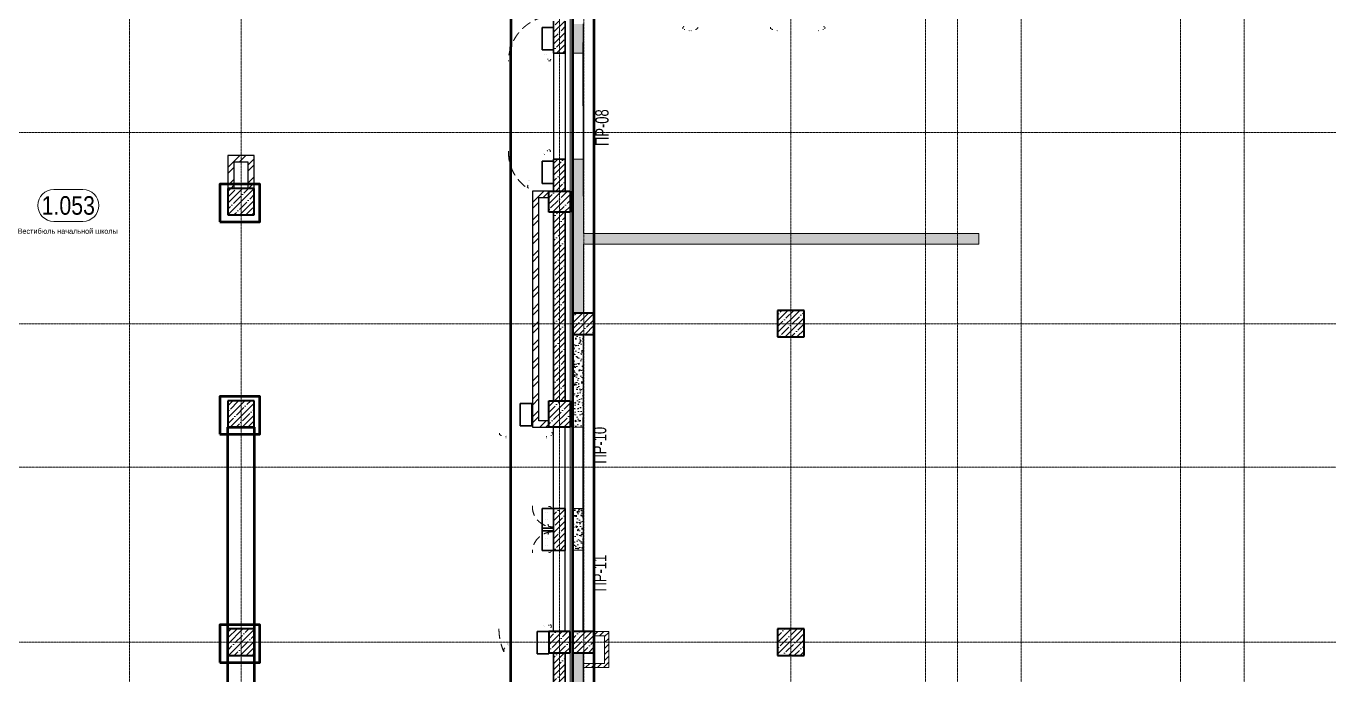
# Model space of a CAD drawing. Header units: millimetres. Extents: x -24360 to 609566, y -391049 to 148426.
# Drawn here: x 35550 to 60099, y 78282 to 90509 of the extents above; entities that cross this region are included whole.
import ezdxf
from ezdxf.enums import TextEntityAlignment as Align

# ---------------------------------------------------------------- set-up
doc = ezdxf.new("R2010")
doc.units = ezdxf.units.MM
for name, pattern in [('CENTER2', [28.575, 19.05, -3.175, 3.175, -3.175]), ('DASHED', [19.05, 12.7, -6.35]), ('HIDDEN2', [4.7625, 3.175, -1.5875])]:
    doc.linetypes.add(name, pattern=pattern)
doc.layers.get('Defpoints').update_dxf_attribs({"color": 140})
for name, color, linetype, lineweight in [('A-Wall-Open', 8, 'Continuous', 0), ('АР_Area', 5, 'Continuous', 5), ('АР_Двери_внутренние_антипаника', 7, 'Continuous', 0), ('АР_Колонны', 70, 'Continuous', 30), ('АР_Стены ЖБ', 7, 'Continuous', 30), ('АР_Стены кирпич', 32, 'Continuous', 25), ('АР_Стены ПЕНОблок', 52, 'Continuous', 20), ('АР_Тонкая', 254, 'Continuous', 5), ('АР_Штриховка', 8, 'Continuous', 0)]:
    doc.layers.add(name, color=color, linetype=linetype, lineweight=lineweight)
for name, color, linetype, lineweight, true_color in [('АР_Оси_РД_100', 7, 'Continuous', 0, 0x525252), ('МАГНИТЫ', 7, 'Continuous', 0, 0xd100d1), ('РД_Витраж_вн', 7, 'Continuous', 25, 0x148aff), ('РД_Оси_100', 7, 'Continuous', 0, 0x525252)]:
    doc.layers.add(name, color=color, linetype=linetype, lineweight=lineweight, true_color=true_color)
for name, color, linetype, lineweight, plot in [('КР_Балки-0.5', 60, 'Continuous', 50, False), ('РД_Проем', 230, 'Continuous', 0, False), ('РД_проем_инж перемыч_подсчет', 50, 'Continuous', 30, False)]:
    doc.layers.add(name, color=color, linetype=linetype, lineweight=lineweight, plot=plot)
doc.layers.add('РД_Перемычка инж проемов', color=5, linetype='Continuous')
doc.styles.add('Arial0', font='arial.ttf')
doc.styles.add('style1', font='ARIALN.TTF')
doc.styles.add('ккк', font='isocpeur.ttf', dxfattribs={"width": 0.85, "oblique": 15})

# ---------------------------------------------------------------- blocks, each defined once
blk = doc.blocks.new('СОШ_2200_АР_ОСИ_М100_28.05.24')
at = {"layer": 'АР_Оси_РД_100', "linetype": 'CENTER2'}
for p, q in [((37500, -6155), (37500, 139938.679)), ((39600, -6155), (39600, 139938.679)), ((49960, -6155), (49960, 139938.679)), ((-5954.958, 88500), (119910, 88500)), ((-5954.958, 84900), (119910, 84900)), ((119910, 82200), (-5954.958, 82200)), ((-5954.958, 78900), (119910, 78900))]:
    blk.add_line(p, q, dxfattribs=at)
for points in [[(45530, 139938.679), (45600, 139538.679), (45600, -6163.457)], [(46060, -6163.105), (46060, 139538.679), (46130, 139938.679)], [(52500, 139938.679), (52500, -5755), (52358.276, -6155)], [(53100, 139938.679), (53100, -5755), (52949.266, -6155)], [(54300, 139938.679), (54300, -6155)], [(57300, 139938.679), (57300, -6155)], [(58500, 139938.679), (58500, -6155)]]:
    blk.add_lwpolyline(points, dxfattribs=at)
blk = doc.blocks.new('MOK-МаркаПом_овал_ареал')
for p, q in [((-2.75, 3), (2.75, 3)), ((-2.75, -3), (2.75, -3))]:
    blk.add_line(p, q)
for centre, radius, start, end in [((-2.75, 0), 3, 90, 270), ((2.75, 0), 3, 270, 90), ((-3.75, 0), 3.5, 0, 0.001)]:
    blk.add_arc(centre, radius, start, end)
at = {"color": 0, "style": 'style1'}
blk.add_attdef('АР-ПОМЕЩЕНИЕ:НОМЕР', text='', height=3.5, dxfattribs=at).set_placement((0, 0), align=Align.MIDDLE)
blk = doc.blocks.new('MOK-МаркаПеремычки')
at = {"color": 0, "style": 'ккк', "oblique": 15, "width": 0.85}
blk.add_attdef('АР-ПРОЕМ:ПЕРЕМЫЧКА', text='', height=2.5, dxfattribs=at).set_placement((0, 0), align=Align.MIDDLE)

msp = doc.modelspace()

# ---------------------------------------------------------------- hatches: boundary and pattern name
at = {"layer": 'АР_Штриховка', "linetype": 'Continuous', "lineweight": 5, "true_color": 0x000000}
h = msp.add_hatch(dxfattribs=at)
h.set_pattern_fill('ANSI35', color=18, scale=25, angle=1.3e-14, style=0)
h.paths.add_polyline_path([(45490, 87400), (45710, 87400), (45710, 88000.008), (45490, 88000.008)], flags=0)
h.paths.add_polyline_path([(45490, 90000.008), (45710, 90000.008), (45710, 90600), (45490, 90600)], flags=0)
at = {"layer": 'АР_Штриховка', "linetype": 'Continuous', "lineweight": 0, "true_color": 0x000000}
h = msp.add_hatch(dxfattribs=at)
h.set_pattern_fill('AR-CONC', color=18, angle=-315, style=0)
h.paths.add_polyline_path([(46050.252, 90550.006), (45850.252, 90550), (45850.268, 90000.008), (46050.268, 90000.014)], flags=0)
h.paths.add_polyline_path([(46050.323, 88000.014), (45850.323, 88000.008), (45850.367, 86400), (46000.365, 86466.667), (46050.361, 86600)], flags=0)
h.paths.add_polyline_path([(46050.367, 86400), (46000.365, 86466.667), (45850.367, 86400), (45850.402, 85100), (46050.402, 85100.006)], flags=0)
h = msp.add_hatch(dxfattribs=at)
h.set_pattern_fill('ANSI32', color=18, scale=25, style=0)
h.paths.add_polyline_path([(39350, 88070), (39470, 87950), (39730, 87950), (39850, 88070)], flags=0)
h = msp.add_hatch(dxfattribs=at)
h.set_pattern_fill('ANSI32', color=18, scale=25, angle=1.3e-14, style=0)
h.paths.add_polyline_path([(39350, 87450), (39470, 87450), (39470, 87950), (39350, 88070)], flags=0)
h = msp.add_hatch(dxfattribs=at)
h.set_pattern_fill('ANSI32', color=18, scale=25, angle=-360, style=0)
h.paths.add_polyline_path([(39850, 88070), (39730, 87950), (39730, 87450), (39850, 87450)], flags=0)
at = {"layer": 'АР_Штриховка', "linetype": 'Continuous', "lineweight": 5, "true_color": 0x000000}
h = msp.add_hatch(dxfattribs=at)
h.set_pattern_fill('ANSI35', color=18, scale=25, style=0)
h.paths.add_polyline_path([(39350, 86950), (39850, 86950), (39850, 87450), (39350, 87450)], flags=0)
at = {"layer": 'АР_Штриховка', "linetype": 'Continuous', "lineweight": 0, "true_color": 0x000000}
h = msp.add_hatch(dxfattribs=at)
h.set_pattern_fill('ANSI32', color=18, scale=25, angle=-5e-17, style=0)
h.paths.add_polyline_path([(45090, 87397.882), (45210, 87278.7), (45400, 87280), (45399.179, 87399.997)], flags=0)
h = msp.add_hatch(dxfattribs=at)
h.set_pattern_fill('ANSI32', color=18, scale=25, angle=1.3e-14, style=0)
h.paths.add_polyline_path([(45090, 82950), (45210, 83070), (45210, 87278.7), (45090, 87397.882)], flags=0)
at = {"layer": 'АР_Штриховка', "linetype": 'Continuous', "lineweight": 5, "true_color": 0x000000}
h = msp.add_hatch(dxfattribs=at)
h.set_pattern_fill('ANSI35', color=18, scale=25, style=0)
h.paths.add_polyline_path([(45800, 87400), (45800, 87000), (45400, 87000), (45400, 87400)], flags=0)
h = msp.add_hatch(dxfattribs=at)
h.set_pattern_fill('ANSI35', color=18, scale=25, angle=1.3e-14, style=0)
h.paths.add_polyline_path([(45490, 83450), (45710, 83450), (45710, 87000), (45490, 87000)], flags=0)
at = {"layer": 'АР_Штриховка', "linetype": 'Continuous', "lineweight": 0, "true_color": 0x000000}
h = msp.add_hatch(dxfattribs=at)
h.set_pattern_fill('AR-CONC', color=18, angle=45, style=0)
h.paths.add_polyline_path([(46050.362, 86600), (46000.365, 86466.666), (46050.367, 86400), (53499.999, 86400), (53499.999, 86600)], flags=0)
at = {"layer": 'АР_Штриховка', "linetype": 'Continuous', "lineweight": 5, "true_color": 0x000000}
h = msp.add_hatch(dxfattribs=at)
h.set_pattern_fill('ANSI35', color=18, scale=25, style=0)
h.paths.add_polyline_path([(45850.329, 84700), (46250.329, 84700), (46250.329, 85100), (45850.329, 85100)], flags=0)
h = msp.add_hatch(dxfattribs=at)
h.set_pattern_fill('ANSI35', color=18, scale=25, style=0)
h.paths.add_polyline_path([(49710, 84650), (50210, 84650), (50210, 85150), (49710, 85150)], flags=0)
at = {"layer": 'АР_Штриховка', "linetype": 'Continuous', "lineweight": 0, "true_color": 0x000000}
h = msp.add_hatch(dxfattribs=at)
h.set_pattern_fill('AR-CONC', color=18, angle=-315, style=0)
h.paths.add_polyline_path([(46050.075, 84700), (45850.075, 84700), (45850.075, 82950.003), (46050.075, 82950.003)], flags=0)
h.paths.add_polyline_path([(46050.075, 81420), (45850.075, 81420), (45850.075, 80634.52), (46050.075, 80634.52)], flags=0)
at = {"layer": 'АР_Штриховка', "linetype": 'Continuous', "lineweight": 5, "true_color": 0x000000}
h = msp.add_hatch(dxfattribs=at)
h.set_pattern_fill('ANSI35', color=18, scale=25, style=0)
h.paths.add_polyline_path([(39350, 82950), (39850, 82950), (39850, 83450), (39350, 83450)], flags=0)
h = msp.add_hatch(dxfattribs=at)
h.set_pattern_fill('ANSI35', color=18, scale=25, style=0)
h.paths.add_polyline_path([(45800, 83450), (45800, 82950), (45400, 82950), (45400, 83450)], flags=0)
at = {"layer": 'АР_Штриховка', "linetype": 'Continuous', "lineweight": 0, "true_color": 0x000000}
h = msp.add_hatch(dxfattribs=at)
h.set_pattern_fill('ANSI32', color=18, scale=25, style=0)
h.paths.add_polyline_path([(45210, 83070), (45090, 82950), (45400, 82950), (45400, 83070)], flags=0)
at = {"layer": 'АР_Штриховка', "linetype": 'Continuous', "lineweight": 5, "true_color": 0x000000}
h = msp.add_hatch(dxfattribs=at)
h.set_pattern_fill('ANSI35', color=18, scale=25, angle=1.3e-14, style=0)
h.paths.add_polyline_path([(45490, 80630), (45710, 80630), (45710, 81420), (45490, 81420)], flags=0)
h = msp.add_hatch(dxfattribs=at)
h.set_pattern_fill('ANSI35', color=18, scale=25, style=0)
h.paths.add_polyline_path([(39350, 78650), (39850, 78650), (39850, 79150), (39350, 79150)], flags=0)
h = msp.add_hatch(dxfattribs=at)
h.set_pattern_fill('ANSI35', color=18, scale=25, style=0)
h.paths.add_polyline_path([(45400, 78700), (45800, 78700), (45800, 79100), (45400, 79100)], flags=0)
h = msp.add_hatch(dxfattribs=at)
h.set_pattern_fill('ANSI35', color=18, scale=25, style=0)
h.paths.add_polyline_path([(45850, 78700), (46250, 78700), (46250, 79100), (45850, 79100)], flags=0)
at = {"layer": 'АР_Штриховка', "linetype": 'Continuous', "lineweight": 0, "ltscale": 0.5, "true_color": 0x000000}
h = msp.add_hatch(dxfattribs=at)
h.set_pattern_fill('ANSI31', color=18, scale=25, angle=-360, style=0)
h.paths.add_polyline_path([(46250, 79100), (46250, 79020), (46450.589, 79020), (46530.72, 79100)], flags=0)
h = msp.add_hatch(dxfattribs=at)
h.set_pattern_fill('ANSI31', color=18, scale=25, style=0)
h.paths.add_polyline_path([(46449.74, 78500.087), (46529.609, 78420.068), (46530.72, 79100), (46450.589, 79020)], flags=0)
at = {"layer": 'АР_Штриховка', "linetype": 'Continuous', "lineweight": 5, "true_color": 0x000000}
h = msp.add_hatch(dxfattribs=at)
h.set_pattern_fill('ANSI35', color=18, scale=25, style=0)
h.paths.add_polyline_path([(49710, 78650), (50210, 78650), (50210, 79150), (49710, 79150)], flags=0)
h = msp.add_hatch(dxfattribs=at)
h.set_pattern_fill('ANSI35', color=18, scale=25, angle=1.3e-14, style=0)
h.paths.add_polyline_path([(45490, 75000), (45710, 75000), (45710, 78700), (45490, 78700)], flags=0)
at = {"layer": 'АР_Штриховка', "linetype": 'Continuous', "lineweight": 0, "true_color": 0x000000}
h = msp.add_hatch(dxfattribs=at)
h.set_pattern_fill('AR-CONC', color=18, angle=-315, style=0)
h.paths.add_polyline_path([(46050, 78699.995), (45850, 78700), (45849.85, 73100), (46049.85, 73099.995)], flags=0)
at = {"layer": 'АР_Штриховка', "linetype": 'Continuous', "lineweight": 0, "ltscale": 0.5, "true_color": 0x000000}
h = msp.add_hatch(dxfattribs=at)
h.set_pattern_fill('ANSI31', color=18, scale=25, angle=-360, style=0)
h.paths.add_polyline_path([(46050.013, 78500.181), (46049.994, 78420.181), (46529.609, 78420.068), (46449.74, 78500.087)], flags=0)

# ---------------------------------------------------------------- linework, layer by layer
at = {"color": 2, "lineweight": 50}
for points in [[(29275, 90117.643), (29275, 99663), (44686.877, 99663), (44686.877, 90117.643)], [(29275, 90117.643), (28278, 90117.643), (28278, 71611), (44686.877, 71611), (44686.877, 90117.643)]]:
    msp.add_lwpolyline(points, dxfattribs=at)
for points in [[(39202, 86817.165), (39953, 86817.165), (39953, 87529.165), (39202, 87529.165)], [(39202, 82817.165), (39953, 82817.165), (39953, 83529.165), (39202, 83529.165)], [(39202.001, 78517.165), (39953.001, 78517.165), (39953.001, 79229.165), (39202.001, 79229.165)]]:
    msp.add_lwpolyline(points, close=True, dxfattribs=at)
at = {"layer": 'A-Wall-Open', "color": 18, "linetype": 'Continuous', "lineweight": 0, "true_color": 0x000000}
for p, q in [((45850.268, 90000.008), (45850.323, 88000.013)), ((46050.268, 90000.014), (46050.323, 88000.019)), ((45850.075, 82950.003), (45850.075, 81420)), ((46050.075, 82950.003), (46050.075, 81420)), ((45850.075, 80634.52), (45850.075, 79104.517)), ((46050.075, 80634.52), (46050.075, 79104.517))]:
    msp.add_line(p, q, dxfattribs=at)
at = {"layer": 'АР_Двери_внутренние_антипаника', "color": 18, "linetype": 'DASHED', "lineweight": 0, "ltscale": 15, "true_color": 0x000000}
for centre, radius, start, end in [((45509.631, 89835.612), 869.75, 102.9506101, 179.051606), ((45451.902, 88127.651), 812.21, 178.4226599, 238.3939325), ((45477.391, 81457.391), 387.597, 178.1358266, 271.8641734), ((45477.391, 80592.609), 387.597, 88.1358266, 181.8641734), ((45533.027, 79156.449), 1073.047, 180.3443479, 204.1475026)]:
    msp.add_arc(centre, radius, start, end, dxfattribs=at)
at = {"layer": 'АР_Двери_внутренние_антипаника', "color": 18, "linetype": 'Continuous', "true_color": 0x000000}
for centre, radius, start, end in [((48922.208, 90507.4), 1000, 180.96231, 183.07813), ((46958.787, 90510.698), 1000, 355.87842, 356.69176), ((48045.485, 90427.325), 1, 0, 90), ((48045.485, 90402.858), 1, 270, 0), ((48082.654, 90427.325), 1, 90, 180), ((48082.654, 90402.858), 1, 180, 270), ((49169.352, 90510.698), 1000, 183.30824, 184.12158), ((47205.931, 90507.4), 1000, 356.92187, 359.03769), ((50577.905, 90507.4), 1000, 180.96231, 183.07813), ((48614.484, 90510.698), 1000, 355.87842, 356.69176), ((49701.182, 90427.325), 1, 0, 90), ((49701.182, 90402.858), 1, 270, 0), ((50480.749, 90427.325), 1, 90, 180), ((50480.749, 90402.858), 1, 180, 270), ((51567.447, 90510.698), 1000, 183.30824, 184.12158), ((49604.027, 90507.4), 1000, 356.92187, 359.03769), ((45324.049, 89964.703), 1, 98.513815, 188.513815), ((45348.246, 89968.326), 1, 8.513815, 98.513815), ((45591.584, 88905.946), 1000, 101.822055, 102.635395), ((45297.642, 90847.242), 1000, 275.435685, 277.551505), ((45924.94, 88994.046), 1000, 236.2437325, 237.0570725), ((44951.224, 87289.08), 1000, 61.3276225, 63.4434425), ((45293.868, 88102.816), 1, 150.3653125, 240.3653125), ((45315.135, 88090.718), 1, 240.3653125, 330.3653125), ((45534.146, 88313.763), 1000, 237.2871825, 239.4030025), ((44566.163, 86605.535), 1000, 63.6735525, 64.4868925), ((45009.767, 87603.412), 1, 60.3653125, 150.3653125), ((45031.034, 87591.314), 1, 330.3653125, 60.3653125), ((45469.723, 82857.4), 1000, 180.96231, 183.07813), ((43506.302, 82860.698), 1000, 355.87842, 356.69176), ((44593, 82777.325), 1, 0, 90), ((44593, 82752.858), 1, 270, 0), ((45354, 82777.325), 1, 90, 180), ((45354, 82752.858), 1, 180, 270), ((46440.698, 82860.698), 1000, 183.30824, 184.12158), ((44477.277, 82857.4), 1000, 356.92187, 359.03769), ((45342.858, 81335), 1, 180, 270), ((45367.325, 81335), 1, 270, 0), ((45450.698, 82421.698), 1000, 265.87842, 266.69176), ((45447.4, 80458.277), 1000, 90.96231, 93.07813), ((45342.858, 81203), 1, 90, 180), ((45367.325, 81203), 1, 0, 90), ((45450.698, 80116.302), 1000, 93.30824, 94.12158), ((45447.4, 82079.723), 1000, 266.92187, 269.03769), ((45342.858, 80847), 1, 180, 270), ((45367.325, 80847), 1, 270, 0), ((45450.698, 81933.698), 1000, 265.87842, 266.69176), ((45447.4, 79970.277), 1000, 90.96231, 93.07813), ((45342.858, 80715), 1, 90, 180), ((45367.325, 80715), 1, 0, 90), ((45450.698, 79628.302), 1000, 93.30824, 94.12158), ((45447.4, 81591.723), 1000, 266.92187, 269.03769), ((45303.105, 79218.388), 1, 117.5777199, 207.5777199), ((45314.432, 79196.702), 1, 207.5777199, 297.5777199), ((46316.261, 79625.89), 1000, 203.4561399, 204.2694799), ((44574.39, 78719.845), 1000, 28.5400299, 30.6558499), ((44625.908, 78864.694), 1, 27.5777199, 117.5777199), ((44637.235, 78843.007), 1, 297.5777199, 27.5777199), ((45451.418, 79177.91), 1000, 204.4995899, 206.6154099), ((43712.601, 78266.018), 1000, 30.8859599, 31.6992999)]:
    msp.add_arc(centre, radius, start, end, dxfattribs=at)
for p in [(47940.485, 90500), (48187.654, 90452.05), (49596.182, 90452.05), (50585.749, 90500), (45435.665, 89875.242), (45430.223, 88146.048), (45000.605, 87487.822), (44488, 82802.05), (45459, 82850), (45440, 81440), (45392.05, 81098), (45392.05, 80952), (45440, 80610), (45441.147, 79180.894), (44555.611, 78772.481)]:
    msp.add_point(p, dxfattribs=at)
at = {"layer": 'АР_Колонны', "color": 18, "linetype": 'HIDDEN2', "lineweight": 25, "true_color": 0x000000}
for p, q in [((39350, 87450), (39850, 87450)), ((39350, 86950), (39350, 87450)), ((39850, 87450), (39850, 86950)), ((45400, 87400), (45800, 87400)), ((45400, 87000), (45400, 87400)), ((45800, 87400), (45800, 87000)), ((39850, 86950), (39350, 86950)), ((45800, 87000), (45400, 87000)), ((45850.329, 85100), (46250.329, 85100)), ((45850.329, 84700), (45850.329, 85100)), ((46250.329, 85100), (46250.329, 84700)), ((49710, 85150), (50210, 85150)), ((49710, 84650), (49710, 85150)), ((50210, 85150), (50210, 84650)), ((46250.329, 84700), (45850.329, 84700)), ((50210, 84650), (49710, 84650)), ((39350, 83450), (39850, 83450)), ((39350, 82950), (39350, 83450)), ((39850, 83450), (39850, 82950)), ((45400, 83450), (45800, 83450)), ((45400, 82950), (45400, 83450)), ((45800, 83450), (45800, 82950)), ((39850, 82950), (39350, 82950)), ((45800, 82950), (45400, 82950)), ((39350, 79150), (39850, 79150)), ((39350, 78650), (39350, 79150)), ((39850, 79150), (39850, 78650)), ((45400, 79100), (45800, 79100)), ((45400, 78700), (45400, 79100)), ((45800, 79100), (45800, 78700)), ((45850, 79100), (46250, 79100)), ((45850, 78700), (45850, 79100)), ((46250, 79100), (46250, 78700)), ((49710, 79150), (50210, 79150)), ((49710, 78650), (49710, 79150)), ((50210, 79150), (50210, 78650)), ((39850, 78650), (39350, 78650)), ((45800, 78700), (45400, 78700)), ((46250, 78700), (45850, 78700)), ((50210, 78650), (49710, 78650))]:
    msp.add_line(p, q, dxfattribs=at)
at = {"layer": 'АР_Колонны', "color": 18, "linetype": 'Continuous', "lineweight": 30, "true_color": 0x000000}
for p, q in [((39850, 87450), (39350, 87450)), ((39350, 87450), (39350, 86950)), ((39850, 86950), (39850, 87450)), ((45400, 87400), (45400, 87000)), ((45800, 87400), (45400, 87400)), ((45800, 87000), (45800, 87400)), ((39350, 86950), (39850, 86950)), ((45400, 87000), (45800, 87000)), ((46250.329, 85100), (45850.329, 85100)), ((45850.329, 85100), (45850.329, 84700)), ((46250.329, 84700), (46250.329, 85100)), ((50210, 85150), (49710, 85150)), ((49710, 85150), (49710, 84650)), ((50210, 84650), (50210, 85150)), ((45850.329, 84700), (46250.329, 84700)), ((49710, 84650), (50210, 84650)), ((39850, 83450), (39350, 83450)), ((39350, 83450), (39350, 82950)), ((39850, 82950), (39850, 83450)), ((45400, 83450), (45400, 82950)), ((45800, 83450), (45400, 83450)), ((45800, 82950), (45800, 83450)), ((39350, 82950), (39850, 82950)), ((45400, 82950), (45800, 82950)), ((39850, 79150), (39350, 79150)), ((39350, 79150), (39350, 78650)), ((39850, 78650), (39850, 79150)), ((45800, 79100), (45400, 79100)), ((45400, 79100), (45400, 78700)), ((45800, 78700), (45800, 79100)), ((46250, 79100), (45850, 79100)), ((45850, 79100), (45850, 78700)), ((46250, 78700), (46250, 79100)), ((50210, 79150), (49710, 79150)), ((49710, 79150), (49710, 78650)), ((50210, 78650), (50210, 79150)), ((39350, 78650), (39850, 78650)), ((45400, 78700), (45800, 78700)), ((45850, 78700), (46250, 78700)), ((49710, 78650), (50210, 78650))]:
    msp.add_line(p, q, dxfattribs=at)
at = {"layer": 'АР_Стены ЖБ', "color": 18, "linetype": 'Continuous', "lineweight": 30, "true_color": 0x000000}
for p, q in [((45490, 90600), (45490, 90000.008)), ((45710, 90000.008), (45710, 90600)), ((45490, 90000.008), (45710, 90000.008)), ((45710, 88000.008), (45490, 88000.008)), ((45490, 88000.008), (45490, 87400)), ((45710, 87400), (45710, 88000.008)), ((45490, 87400), (45710, 87400)), ((45710, 87000), (45490, 87000)), ((45490, 87000), (45490, 83450)), ((45710, 83450), (45710, 87000)), ((45490, 83450), (45710, 83450)), ((45710, 81420), (45490, 81420)), ((45490, 81420), (45490, 80630)), ((45710, 80630), (45710, 81420)), ((45490, 80630), (45710, 80630)), ((45710, 78700), (45490, 78700)), ((45490, 78700), (45490, 75000)), ((45710, 75000), (45710, 78700))]:
    msp.add_line(p, q, dxfattribs=at)
at = {"layer": 'АР_Стены ЖБ', "color": 18, "linetype": 'Continuous', "lineweight": 40, "true_color": 0x000000}
for p, q in [((39850, 87450), (39350, 87450)), ((39350, 87450), (39350, 86950)), ((39850, 86950), (39850, 87450)), ((45400, 87000), (45400, 87400)), ((45400, 87400), (45800, 87400)), ((45800, 87400), (45800, 87000)), ((39350, 86950), (39850, 86950)), ((45800, 87000), (45400, 87000)), ((46250.329, 85100), (45850.329, 85100)), ((45850.329, 85100), (45850.329, 84700)), ((46250.329, 84700), (46250.329, 85100)), ((50210, 85150), (49710, 85150)), ((49710, 85150), (49710, 84650)), ((50210, 84650), (50210, 85150)), ((45850.329, 84700), (46250.329, 84700)), ((49710, 84650), (50210, 84650)), ((39850, 83450), (39350, 83450)), ((39350, 83450), (39350, 82950)), ((39850, 82950), (39850, 83450)), ((45400, 82950), (45400, 83450)), ((45400, 83450), (45800, 83450)), ((45800, 83450), (45800, 82950)), ((39350, 82950), (39850, 82950)), ((45800, 82950), (45400, 82950)), ((39850, 79150), (39350, 79150)), ((39350, 79150), (39350, 78650)), ((39850, 78650), (39850, 79150)), ((45800, 79100), (45400, 79100)), ((45400, 79100), (45400, 78700)), ((45800, 78700), (45800, 79100)), ((46250, 79100), (45850, 79100)), ((45850, 79100), (45850, 78700)), ((46250, 78700), (46250, 79100)), ((50210, 79150), (49710, 79150)), ((49710, 79150), (49710, 78650)), ((50210, 78650), (50210, 79150)), ((39350, 78650), (39850, 78650)), ((45400, 78700), (45800, 78700)), ((45850, 78700), (46250, 78700)), ((49710, 78650), (50210, 78650))]:
    msp.add_line(p, q, dxfattribs=at)
at = {"layer": 'АР_Стены кирпич', "color": 18, "linetype": 'Continuous', "lineweight": 25, "true_color": 0x000000}
for p, q in [((39850, 88070), (39350, 88070)), ((39350, 88070), (39350, 87450)), ((39470, 87950), (39730, 87950)), ((39470, 87450), (39470, 87950)), ((39730, 87950), (39730, 87450)), ((39850, 87450), (39850, 88070)), ((39350, 87450), (39470, 87450)), ((39730, 87450), (39850, 87450)), ((45399.179, 87399.997), (45090, 87397.882)), ((45090, 87397.882), (45090, 82950)), ((45400, 87280), (45399.179, 87399.997)), ((45210, 87278.7), (45400, 87280)), ((45210, 83070), (45210, 87278.7)), ((45400, 83070), (45210, 83070)), ((45400, 82950), (45400, 83070)), ((45090, 82950), (45400, 82950))]:
    msp.add_line(p, q, dxfattribs=at)
at = {"layer": 'АР_Стены ПЕНОблок', "color": 18, "linetype": 'Continuous', "lineweight": 20, "true_color": 0x000000}
for p, q in [((45850.252, 90550), (45850.268, 90000.008)), ((46050.268, 90000.014), (46050.252, 90550.006)), ((45850.268, 90000.008), (46050.268, 90000.014)), ((46050.323, 88000.014), (45850.323, 88000.008)), ((45850.323, 88000.008), (45850.367, 86400)), ((46050.361, 86600), (46050.323, 88000.014)), ((53499.998, 86600), (46050.361, 86600)), ((53499.998, 86400), (53499.998, 86600)), ((45850.367, 86400), (45850.402, 85100)), ((46050.367, 86400), (53499.998, 86400)), ((46050.402, 85100.006), (46050.367, 86400)), ((45850.402, 85100), (46050.402, 85100.006)), ((46050.075, 84700), (45850.075, 84700)), ((45850.075, 84700), (45850.075, 82950.003)), ((46050.075, 82950.003), (46050.075, 84700)), ((45850.075, 82950.003), (46050.075, 82950.003)), ((46050.075, 81420), (45850.075, 81420)), ((45850.075, 81420), (45850.075, 80634.52)), ((46050.075, 80634.52), (46050.075, 81420)), ((45850.075, 80634.52), (46050.075, 80634.52)), ((46250, 79100), (46250, 79020)), ((46530.72, 79100), (46250, 79100)), ((46529.609, 78420.068), (46530.72, 79100)), ((46250, 79020), (46450.589, 79020)), ((46450.589, 79020), (46449.74, 78500.087)), ((45850, 78700), (45849.85, 73100)), ((46050, 78699.995), (45850, 78700)), ((46049.85, 73099.995), (46050, 78699.995)), ((46050.013, 78500.181), (46049.994, 78420.181)), ((46049.994, 78420.181), (46529.609, 78420.068)), ((46449.74, 78500.087), (46050.013, 78500.181))]:
    msp.add_line(p, q, dxfattribs=at)
at = {"layer": 'АР_Тонкая', "color": 18, "lineweight": 13, "true_color": 0x000000}
for p, q in [((45800, 68575.006), (45800, 100600)), ((45850, 100600), (45850, 68575))]:
    msp.add_line(p, q, dxfattribs=at)
at = {"layer": 'КР_Балки-0.5', "color": 18, "ltscale": 200, "true_color": 0x000000}
for p, q in [((45850, 68975), (45850, 100100)), ((46250, 100100), (46250, 68975)), ((39350.002, 69075.002), (39349.996, 82950)), ((39349.996, 82950), (39849.996, 82950)), ((39349.996, 82950), (39849.996, 82950)), ((39849.996, 82950), (39850.002, 69075.002))]:
    msp.add_line(p, q, dxfattribs=at)
at = {"layer": 'МАГНИТЫ', "color": 18, "lineweight": 30, "true_color": 0x000000}
for p, q in [((45490, 90481.682), (45273.328, 90481.682)), ((45273.328, 90481.682), (45273.328, 90062.008)), ((45490, 90062.008), (45490, 90481.682)), ((45273.328, 90062.008), (45490, 90062.008)), ((45490, 87964.682), (45273.328, 87964.682)), ((45273.328, 87964.682), (45273.328, 87545.008)), ((45490, 87545.008), (45490, 87964.682)), ((45273.328, 87545.008), (45490, 87545.008)), ((45078.498, 83398.32), (44861.826, 83398.32)), ((44861.826, 83398.32), (44861.826, 82978.646)), ((45078.498, 82978.646), (45078.498, 83398.32)), ((44861.826, 82978.646), (45078.498, 82978.646)), ((45490, 81420), (45273.328, 81420)), ((45273.328, 81420), (45273.328, 81000.326)), ((45490, 81000.326), (45490, 81420)), ((45490, 81049.674), (45273.328, 81049.674)), ((45273.328, 81049.674), (45273.328, 80630)), ((45490, 80630), (45490, 81049.674)), ((45273.328, 81000.326), (45490, 81000.326)), ((45273.328, 80630), (45490, 80630)), ((45400, 79100), (45183.328, 79100)), ((45183.328, 79100), (45183.328, 78680.326)), ((45400, 78680.326), (45400, 79100)), ((45183.328, 78680.326), (45400, 78680.326))]:
    msp.add_line(p, q, dxfattribs=at)
at = {"layer": 'РД_Витраж_вн', "color": 18, "linetype": 'Continuous', "lineweight": 25, "true_color": 0x000000}
for p, q in [((45490, 90000.008), (45490, 88000.008)), ((45710, 90000.008), (45710, 88000.008)), ((45490, 81420), (45490, 82950)), ((45710, 81420), (45710, 82950)), ((45490, 79100), (45490, 80630)), ((45710, 79100), (45710, 80630))]:
    msp.add_line(p, q, dxfattribs=at)
at = {"layer": 'РД_Проем', "color": 18, "linetype": 'Continuous', "lineweight": 0, "true_color": 0x000000}
for p, q in [((45850.323, 88000.008), (45850.268, 90000.008)), ((46050.323, 88000.014), (46050.268, 90000.014)), ((45850.075, 82950), (45850.075, 81420)), ((46050.075, 82950), (46050.075, 81420)), ((45850.075, 80630), (45850.075, 79100)), ((46050.075, 80630), (46050.075, 79100))]:
    msp.add_line(p, q, dxfattribs=at)
at = {"layer": 'РД_проем_инж перемыч_подсчет', "color": 18, "linetype": 'Continuous', "lineweight": 30, "true_color": 0x000000}
for p, q in [((45850.328, 87800.011), (45850.262, 90200.011)), ((46050.328, 87800.016), (46050.262, 90200.016)), ((45850.075, 81235), (45850.075, 83135)), ((46050.075, 81235), (46050.075, 83135)), ((45850.075, 79104.517), (45850.075, 80804.517)), ((46050.075, 79104.517), (46050.075, 80804.517))]:
    msp.add_line(p, q, dxfattribs=at)

# ---------------------------------------------------------------- block references
at = {"layer": 'АР_Area', "color": 18, "linetype": 'Continuous', "lineweight": 5, "true_color": 0x000000}
ref = msp.add_blockref('MOK-МаркаПом_овал_ареал', (36345.572, 87128.485), dxfattribs=dict(at, xscale=100, yscale=100, zscale=100))
ref.add_attrib('АР-ПОМЕЩЕНИЕ:НОМЕР', '1.053', dxfattribs={"layer": '0', "color": 0, "height": 350, "style": 'style1'}).set_placement((36345.572, 87128.485), align=Align.MIDDLE)
ref.add_attrib('АР-ПОМЕЩЕНИЕ:НАИМЕНОВАНИЕ', 'Вестибюль начальной школы', dxfattribs={"layer": 'Defpoints', "color": 2, "height": 100, "style": 'style1'}).set_placement((36336.157, 86647.092), align=Align.MIDDLE)
at = {"layer": 'РД_Оси_100'}
msp.add_blockref('СОШ_2200_АР_ОСИ_М100_28.05.24', (0, 0), dxfattribs=at)
at = {"layer": 'РД_Перемычка инж проемов', "color": 18, "linetype": 'Continuous', "lineweight": -3, "true_color": 0x000000}
ref = msp.add_blockref('MOK-МаркаПеремычки', (46400.825, 88593.85, 200), dxfattribs=dict(at, xscale=100, yscale=100, zscale=100, rotation=89.99999999999997))
ref.add_attrib('АР-ПРОЕМ:ПЕРЕМЫЧКА', 'ПР-08', dxfattribs={"layer": '0', "color": 0, "height": 250, "rotation": 90, "style": 'Arial0', "width": 0.7}).set_placement((46400.825, 88593.85, 200), align=Align.MIDDLE)
ref = msp.add_blockref('MOK-МаркаПеремычки', (46358.59, 82610.824, 200), dxfattribs=dict(at, xscale=100, yscale=100, zscale=100, rotation=89.99999999999997))
ref.add_attrib('АР-ПРОЕМ:ПЕРЕМЫЧКА', 'ПР-10', dxfattribs={"layer": '0', "color": 0, "height": 250, "rotation": 90, "style": 'Arial0', "width": 0.7}).set_placement((46358.59, 82610.824, 200), align=Align.MIDDLE)
ref = msp.add_blockref('MOK-МаркаПеремычки', (46358.59, 80200.341, 200), dxfattribs=dict(at, xscale=100, yscale=100, zscale=100, rotation=89.99999999999997))
ref.add_attrib('АР-ПРОЕМ:ПЕРЕМЫЧКА', 'ПР-11', dxfattribs={"layer": '0', "color": 0, "height": 250, "rotation": 90, "style": 'Arial0', "width": 0.7}).set_placement((46358.59, 80200.341, 200), align=Align.MIDDLE)

doc.saveas('drawing.dxf')
